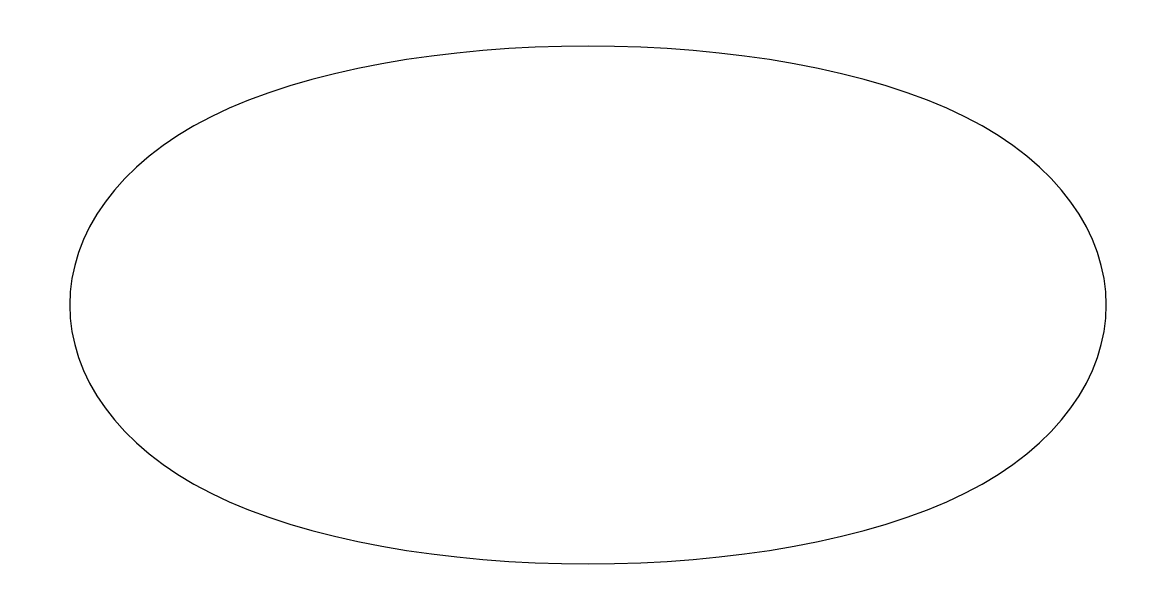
# Model space of a CAD drawing. Extents: x -15 to 15, y -7.5 to 7.5.
import ezdxf

# ---------------------------------------------------------------- set-up
doc = ezdxf.new("R2010")
doc.units = 0
doc.layers.add('s001-#def-active-grp', color=7, linetype='CONTINUOUS')

msp = doc.modelspace()

# ---------------------------------------------------------------- linework, layer by layer
at = {"layer": 's001-#def-active-grp', "color": 7, "linetype": 'CONTINUOUS', "lineweight": 30, "true_color": 0x000000}
for points in [[(10, 5), (5, 7.5), (-5, 7.5), (-10, 5)], [(-10, 5), (-15, 2.5), (-15, -2.5), (-10, -5)], [(10, -5), (15, -2.5), (15, 2.5), (10, 5)], [(-10, -5), (-5, -7.5), (5, -7.5), (10, -5)]]:
    msp.add_open_spline(points, degree=3, dxfattribs=at)

doc.saveas('drawing.dxf')
